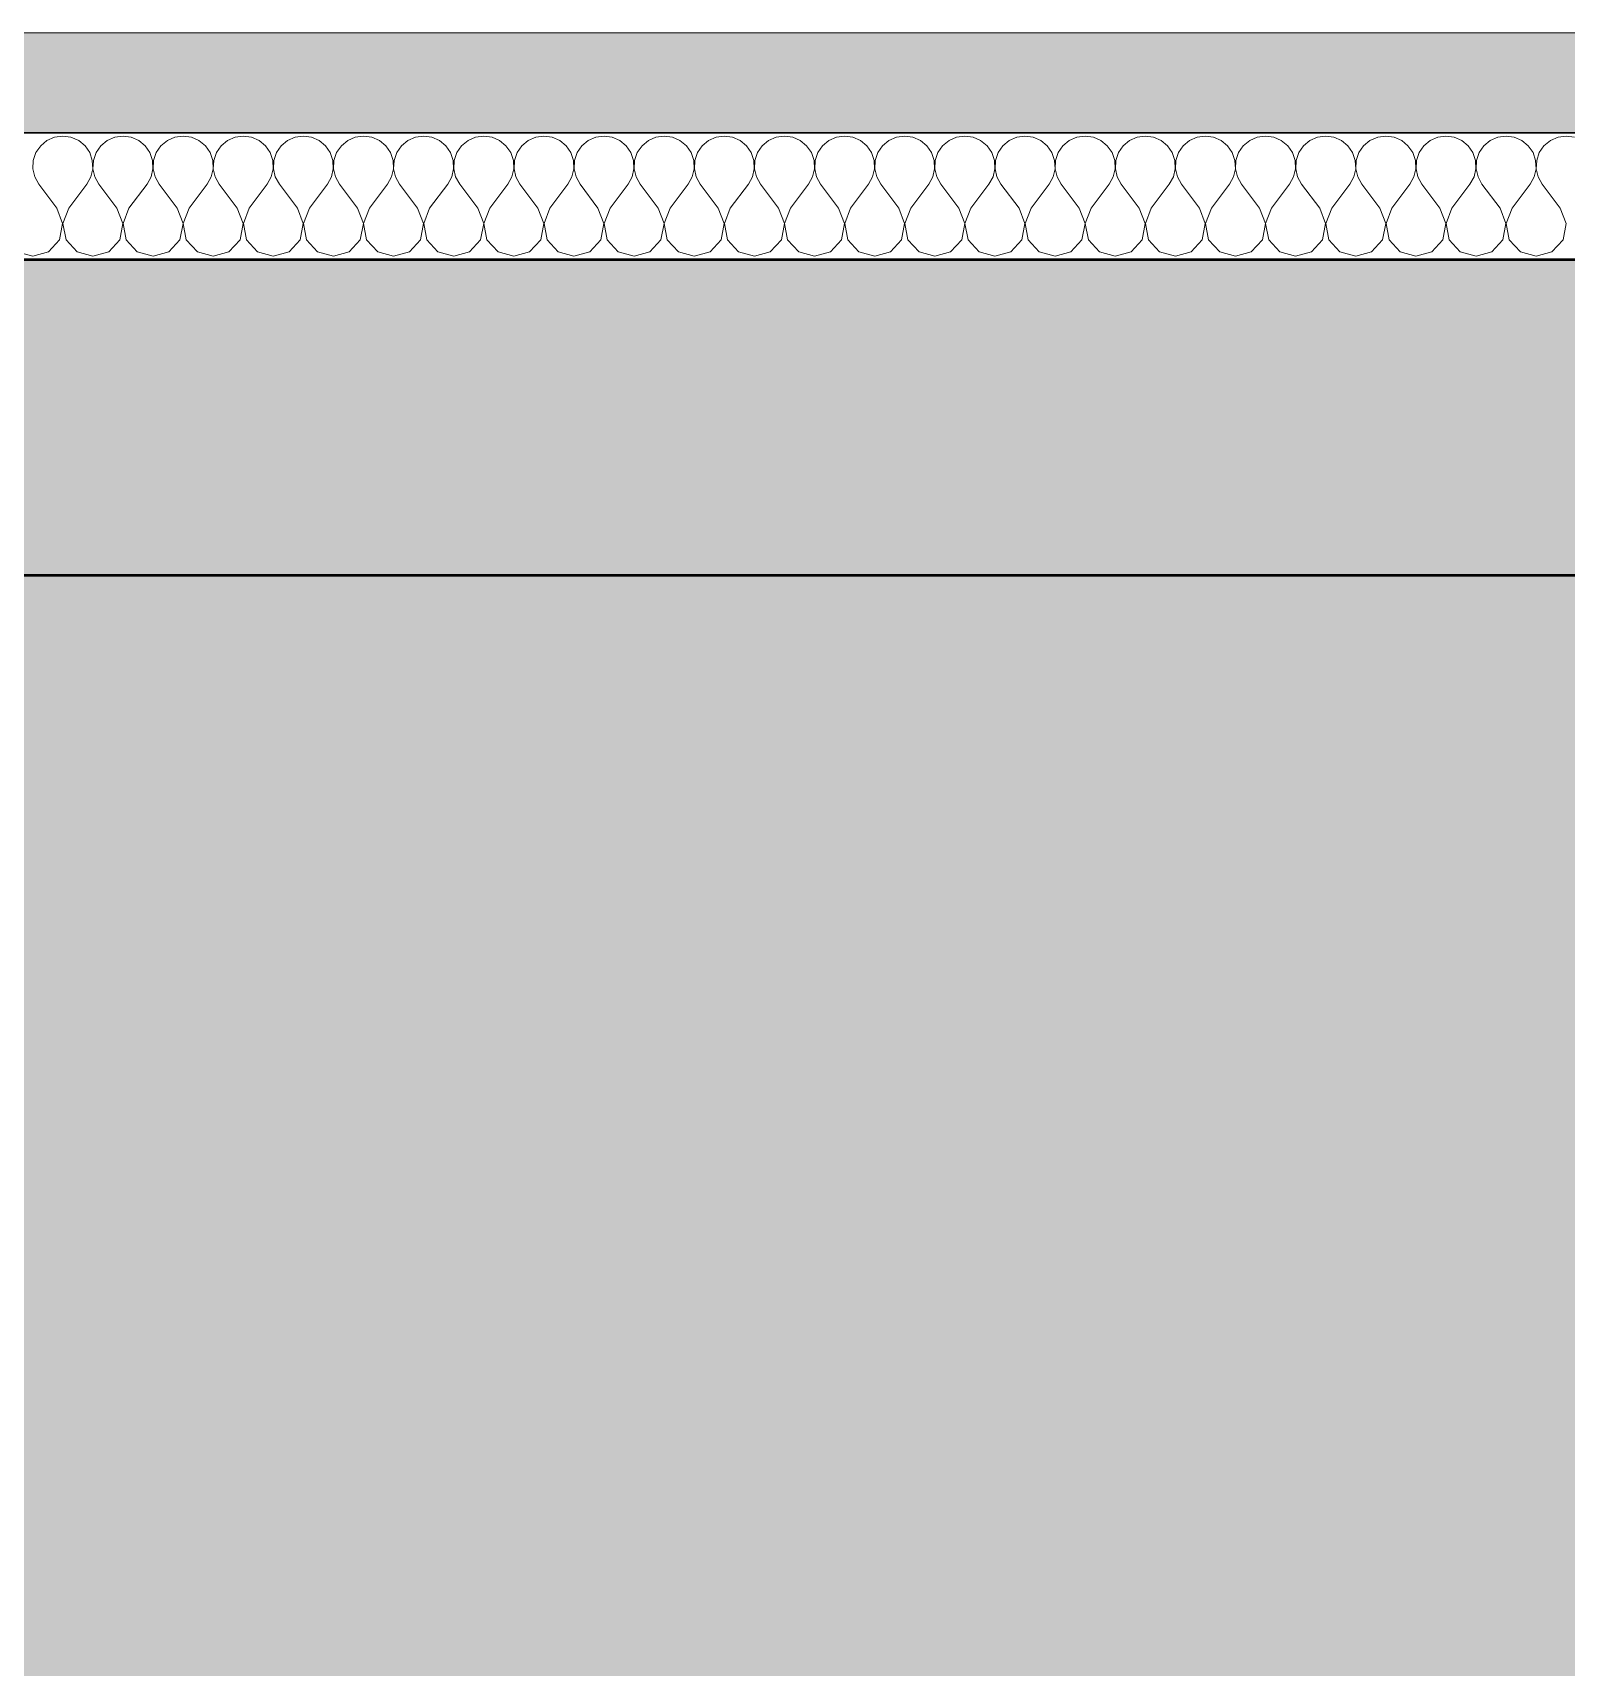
# Model space of a CAD drawing. Header units: millimetres. Extents: x -48147 to 1436659, y -488302 to 18123.
# Drawn here: x 1425417 to 1426631, y -484328 to -483033 of the extents above; entities that cross this region are included whole.
import ezdxf

# ---------------------------------------------------------------- set-up
doc = ezdxf.new("R2010")
doc.units = ezdxf.units.MM
doc.header["$MEASUREMENT"] = 0
doc.linetypes.add('Dashed', pattern=[2822.222233, 1411.111116, -1411.111116])
doc.linetypes.add('Wipeout_Contour', pattern=[1000, 0, -1000])
for name, color, linetype, lineweight, true_color in [('0_Pen_No__105', 7, 'Continuous', 15, 0xa6a6a6), ('A-230-M_FLOOR.IFC Import_Pen_No__109', 7, 'Continuous', 15, 0xa6a6a6), ('A-230-M_FLOOR.IFC Import_Pen_No__29', 7, 'Continuous', 50, 0x2a2a2a), ('HATCHING_Pen_No__145', 7, 'Continuous', 0, 0xa6a6a6), ('New_A-20-M_Floor_Slab_Pen_No__107', 7, 'Continuous', 15, 0xa6a6a6), ('New_A-20-M_Floor_Slab_Pen_No__109', 7, 'Continuous', 15, 0xa6a6a6), ('New_A-20-M_Floor_Slab_Pen_No__162', 7, 'Continuous', 0, 0xe47200)]:
    doc.layers.add(name, color=color, linetype=linetype, lineweight=lineweight, true_color=true_color)
doc.layers.add('A-230-M_FLOOR.IFC Import', color=7, linetype='Continuous')
doc.layers.add('New_A-20-M_Floor_Slab', color=7, linetype='Continuous')
doc.layers.add('HATCHING_Pen_No__1', color=7, linetype='Continuous', lineweight=13)
doc.layers.add('New_A-20-M_Floor_Slab_Pen_No__1', color=7, linetype='Continuous', lineweight=13)
pattern_1 = [(0, (1424163.9, -483032.8), (0, 389.711), [24.375, -200.625]), (0, (1424276.4, -482837.94), (0, 389.711), [24.375, -200.625]), (60, (1424163.9, -483032.8), (-337.5, 194.856), [24.375, -200.625]), (60, (1424388.9, -483032.8), (-337.5, 194.856), [24.375, -200.625]), (120, (1424188.27, -483032.8), (337.5, 194.856), [24.375, -200.625]), (120, (1424413.27, -483032.8), (337.5, 194.856), [24.375, -200.625]), (0, (1424163.9, -482995.3), (0, 75), [0, -75, 0, -112.5]), (45, (1424201.4, -482995.3), (-53.033, 53.033), [0, -56.25, 0, -93.75])]

# ---------------------------------------------------------------- blocks, each defined once
blk = doc.blocks.new('*X349', base_point=(1424163.9, -483032.8))
at = {"layer": 'New_A-20-M_Floor_Slab_Pen_No__107', "linetype": 'Continuous'}
for p, q in [((1425434.4, -483115.6), (1425428.4, -483118.2)), ((1425440.9, -483114.7), (1425434.4, -483115.6)), ((1425447.4, -483115.6), (1425440.9, -483114.7)), ((1425453.5, -483118.2), (1425447.4, -483115.6)), ((1425482.1, -483115.6), (1425476, -483118.2)), ((1425488.6, -483114.7), (1425482.1, -483115.6)), ((1425495.1, -483115.6), (1425488.6, -483114.7)), ((1425501.1, -483118.2), (1425495.1, -483115.6)), ((1425529.7, -483115.6), (1425523.7, -483118.2)), ((1425536.2, -483114.7), (1425529.7, -483115.6)), ((1425542.7, -483115.6), (1425536.2, -483114.7)), ((1425548.7, -483118.2), (1425542.7, -483115.6)), ((1425577.3, -483115.6), (1425571.3, -483118.2)), ((1425583.8, -483114.7), (1425577.3, -483115.6)), ((1425590.3, -483115.6), (1425583.8, -483114.7)), ((1425596.3, -483118.2), (1425590.3, -483115.6)), ((1425624.9, -483115.6), (1425618.9, -483118.2)), ((1425631.4, -483114.7), (1425624.9, -483115.6)), ((1425637.9, -483115.6), (1425631.4, -483114.7)), ((1425643.9, -483118.2), (1425637.9, -483115.6)), ((1425672.5, -483115.6), (1425666.5, -483118.2)), ((1425679, -483114.7), (1425672.5, -483115.6)), ((1425685.5, -483115.6), (1425679, -483114.7)), ((1425691.6, -483118.2), (1425685.5, -483115.6)), ((1425720.1, -483115.6), (1425714.1, -483118.2)), ((1425726.7, -483114.7), (1425720.1, -483115.6)), ((1425733.2, -483115.6), (1425726.7, -483114.7)), ((1425739.2, -483118.2), (1425733.2, -483115.6)), ((1425767.8, -483115.6), (1425761.8, -483118.2)), ((1425774.3, -483114.7), (1425767.8, -483115.6)), ((1425780.8, -483115.6), (1425774.3, -483114.7)), ((1425786.8, -483118.2), (1425780.8, -483115.6)), ((1425815.4, -483115.6), (1425809.4, -483118.2)), ((1425821.9, -483114.7), (1425815.4, -483115.6)), ((1425828.4, -483115.6), (1425821.9, -483114.7)), ((1425834.4, -483118.2), (1425828.4, -483115.6)), ((1425863, -483115.6), (1425857, -483118.2)), ((1425869.5, -483114.7), (1425863, -483115.6)), ((1425876, -483115.6), (1425869.5, -483114.7)), ((1425882, -483118.2), (1425876, -483115.6)), ((1425910.6, -483115.6), (1425904.6, -483118.2)), ((1425917.1, -483114.7), (1425910.6, -483115.6)), ((1425923.6, -483115.6), (1425917.1, -483114.7)), ((1425929.6, -483118.2), (1425923.6, -483115.6)), ((1425958.2, -483115.6), (1425952.2, -483118.2)), ((1425964.7, -483114.7), (1425958.2, -483115.6)), ((1425971.3, -483115.6), (1425964.7, -483114.7)), ((1425977.3, -483118.2), (1425971.3, -483115.6)), ((1426005.9, -483115.6), (1425999.8, -483118.2)), ((1426012.4, -483114.7), (1426005.9, -483115.6)), ((1426018.9, -483115.6), (1426012.4, -483114.7)), ((1426024.9, -483118.2), (1426018.9, -483115.6)), ((1426053.5, -483115.6), (1426047.5, -483118.2)), ((1426060, -483114.7), (1426053.5, -483115.6)), ((1426066.5, -483115.6), (1426060, -483114.7)), ((1426072.5, -483118.2), (1426066.5, -483115.6)), ((1426101.1, -483115.6), (1426095.1, -483118.2)), ((1426107.6, -483114.7), (1426101.1, -483115.6)), ((1426114.1, -483115.6), (1426107.6, -483114.7)), ((1426120.1, -483118.2), (1426114.1, -483115.6)), ((1426148.7, -483115.6), (1426142.7, -483118.2)), ((1426155.2, -483114.7), (1426148.7, -483115.6)), ((1426161.7, -483115.6), (1426155.2, -483114.7)), ((1426167.7, -483118.2), (1426161.7, -483115.6)), ((1426196.3, -483115.6), (1426190.3, -483118.2)), ((1426202.8, -483114.7), (1426196.3, -483115.6)), ((1426209.3, -483115.6), (1426202.8, -483114.7)), ((1426215.4, -483118.2), (1426209.3, -483115.6)), ((1426244, -483115.6), (1426237.9, -483118.2)), ((1426250.5, -483114.7), (1426244, -483115.6)), ((1426257, -483115.6), (1426250.5, -483114.7)), ((1426263, -483118.2), (1426257, -483115.6)), ((1426291.6, -483115.6), (1426285.6, -483118.2)), ((1426298.1, -483114.7), (1426291.6, -483115.6)), ((1426304.6, -483115.6), (1426298.1, -483114.7)), ((1426310.6, -483118.2), (1426304.6, -483115.6)), ((1426339.2, -483115.6), (1426333.2, -483118.2)), ((1426345.7, -483114.7), (1426339.2, -483115.6)), ((1426352.2, -483115.6), (1426345.7, -483114.7)), ((1426358.2, -483118.2), (1426352.2, -483115.6)), ((1426386.8, -483115.6), (1426380.8, -483118.2)), ((1426393.3, -483114.7), (1426386.8, -483115.6)), ((1426399.8, -483115.6), (1426393.3, -483114.7)), ((1426405.8, -483118.2), (1426399.8, -483115.6)), ((1426434.4, -483115.6), (1426428.4, -483118.2)), ((1426440.9, -483114.7), (1426434.4, -483115.6)), ((1426447.4, -483115.6), (1426440.9, -483114.7)), ((1426453.5, -483118.2), (1426447.4, -483115.6)), ((1426482.1, -483115.6), (1426476, -483118.2)), ((1426488.6, -483114.7), (1426482.1, -483115.6)), ((1426495.1, -483115.6), (1426488.6, -483114.7)), ((1426501.1, -483118.2), (1426495.1, -483115.6)), ((1426529.7, -483115.6), (1426523.7, -483118.2)), ((1426536.2, -483114.7), (1426529.7, -483115.6)), ((1426542.7, -483115.6), (1426536.2, -483114.7)), ((1426548.7, -483118.2), (1426542.7, -483115.6)), ((1426577.3, -483115.6), (1426571.3, -483118.2)), ((1426583.8, -483114.7), (1426577.3, -483115.6)), ((1426590.3, -483115.6), (1426583.8, -483114.7)), ((1426596.3, -483118.2), (1426590.3, -483115.6)), ((1426624.9, -483115.6), (1426618.9, -483118.2)), ((1426631.4, -483114.7), (1426624.9, -483115.6)), ((1426637.9, -483115.6), (1426631.4, -483114.7)), ((1425419.6, -483127.8), (1425417.5, -483134.1)), ((1425423.4, -483122.4), (1425419.6, -483127.8)), ((1425428.4, -483118.2), (1425423.4, -483122.4)), ((1425458.5, -483122.4), (1425453.5, -483118.2)), ((1425462.2, -483127.8), (1425458.5, -483122.4)), ((1425464.3, -483134.1), (1425462.2, -483127.8)), ((1425467.3, -483127.8), (1425465.2, -483134.1)), ((1425471, -483122.4), (1425467.3, -483127.8)), ((1425476, -483118.2), (1425471, -483122.4)), ((1425506.1, -483122.4), (1425501.1, -483118.2)), ((1425509.9, -483127.8), (1425506.1, -483122.4)), ((1425512, -483134.1), (1425509.9, -483127.8)), ((1425514.9, -483127.8), (1425512.8, -483134.1)), ((1425518.6, -483122.4), (1425514.9, -483127.8)), ((1425523.7, -483118.2), (1425518.6, -483122.4)), ((1425553.8, -483122.4), (1425548.7, -483118.2)), ((1425557.5, -483127.8), (1425553.8, -483122.4)), ((1425559.6, -483134.1), (1425557.5, -483127.8)), ((1425562.5, -483127.8), (1425560.4, -483134.1)), ((1425566.2, -483122.4), (1425562.5, -483127.8)), ((1425571.3, -483118.2), (1425566.2, -483122.4)), ((1425601.4, -483122.4), (1425596.3, -483118.2)), ((1425605.1, -483127.8), (1425601.4, -483122.4)), ((1425607.2, -483134.1), (1425605.1, -483127.8)), ((1425610.1, -483127.8), (1425608, -483134.1)), ((1425613.8, -483122.4), (1425610.1, -483127.8)), ((1425618.9, -483118.2), (1425613.8, -483122.4)), ((1425649, -483122.4), (1425643.9, -483118.2)), ((1425652.7, -483127.8), (1425649, -483122.4)), ((1425654.8, -483134.1), (1425652.7, -483127.8)), ((1425657.7, -483127.8), (1425655.6, -483134.1)), ((1425661.5, -483122.4), (1425657.7, -483127.8)), ((1425666.5, -483118.2), (1425661.5, -483122.4)), ((1425696.6, -483122.4), (1425691.6, -483118.2)), ((1425700.3, -483127.8), (1425696.6, -483122.4)), ((1425702.4, -483134.1), (1425700.3, -483127.8)), ((1425705.4, -483127.8), (1425703.3, -483134.1)), ((1425709.1, -483122.4), (1425705.4, -483127.8)), ((1425714.1, -483118.2), (1425709.1, -483122.4)), ((1425744.2, -483122.4), (1425739.2, -483118.2)), ((1425747.9, -483127.8), (1425744.2, -483122.4)), ((1425750, -483134.1), (1425747.9, -483127.8)), ((1425753, -483127.8), (1425750.9, -483134.1)), ((1425756.7, -483122.4), (1425753, -483127.8)), ((1425761.8, -483118.2), (1425756.7, -483122.4)), ((1425791.8, -483122.4), (1425786.8, -483118.2)), ((1425795.6, -483127.8), (1425791.8, -483122.4)), ((1425797.7, -483134.1), (1425795.6, -483127.8)), ((1425800.6, -483127.8), (1425798.5, -483134.1)), ((1425804.3, -483122.4), (1425800.6, -483127.8)), ((1425809.4, -483118.2), (1425804.3, -483122.4)), ((1425839.5, -483122.4), (1425834.4, -483118.2)), ((1425843.2, -483127.8), (1425839.5, -483122.4)), ((1425845.3, -483134.1), (1425843.2, -483127.8)), ((1425848.2, -483127.8), (1425846.1, -483134.1)), ((1425851.9, -483122.4), (1425848.2, -483127.8)), ((1425857, -483118.2), (1425851.9, -483122.4)), ((1425887.1, -483122.4), (1425882, -483118.2)), ((1425890.8, -483127.8), (1425887.1, -483122.4)), ((1425892.9, -483134.1), (1425890.8, -483127.8)), ((1425895.8, -483127.8), (1425893.7, -483134.1)), ((1425899.6, -483122.4), (1425895.8, -483127.8)), ((1425904.6, -483118.2), (1425899.6, -483122.4)), ((1425934.7, -483122.4), (1425929.6, -483118.2)), ((1425938.4, -483127.8), (1425934.7, -483122.4)), ((1425940.5, -483134.1), (1425938.4, -483127.8)), ((1425943.5, -483127.8), (1425941.4, -483134.1)), ((1425947.2, -483122.4), (1425943.5, -483127.8)), ((1425952.2, -483118.2), (1425947.2, -483122.4)), ((1425982.3, -483122.4), (1425977.3, -483118.2)), ((1425986, -483127.8), (1425982.3, -483122.4)), ((1425988.1, -483134.1), (1425986, -483127.8)), ((1425991.1, -483127.8), (1425989, -483134.1)), ((1425994.8, -483122.4), (1425991.1, -483127.8)), ((1425999.8, -483118.2), (1425994.8, -483122.4)), ((1426029.9, -483122.4), (1426024.9, -483118.2)), ((1426033.7, -483127.8), (1426029.9, -483122.4)), ((1426035.8, -483134.1), (1426033.7, -483127.8)), ((1426038.7, -483127.8), (1426036.6, -483134.1)), ((1426042.4, -483122.4), (1426038.7, -483127.8)), ((1426047.5, -483118.2), (1426042.4, -483122.4)), ((1426077.6, -483122.4), (1426072.5, -483118.2)), ((1426081.3, -483127.8), (1426077.6, -483122.4)), ((1426083.4, -483134.1), (1426081.3, -483127.8)), ((1426086.3, -483127.8), (1426084.2, -483134.1)), ((1426090, -483122.4), (1426086.3, -483127.8)), ((1426095.1, -483118.2), (1426090, -483122.4)), ((1426125.2, -483122.4), (1426120.1, -483118.2)), ((1426128.9, -483127.8), (1426125.2, -483122.4)), ((1426131, -483134.1), (1426128.9, -483127.8)), ((1426133.9, -483127.8), (1426131.8, -483134.1)), ((1426137.6, -483122.4), (1426133.9, -483127.8)), ((1426142.7, -483118.2), (1426137.6, -483122.4)), ((1426172.8, -483122.4), (1426167.7, -483118.2)), ((1426176.5, -483127.8), (1426172.8, -483122.4)), ((1426178.6, -483134.1), (1426176.5, -483127.8)), ((1426181.5, -483127.8), (1426179.4, -483134.1)), ((1426185.3, -483122.4), (1426181.5, -483127.8)), ((1426190.3, -483118.2), (1426185.3, -483122.4)), ((1426220.4, -483122.4), (1426215.4, -483118.2)), ((1426224.1, -483127.8), (1426220.4, -483122.4)), ((1426226.2, -483134.1), (1426224.1, -483127.8)), ((1426229.2, -483127.8), (1426227.1, -483134.1)), ((1426232.9, -483122.4), (1426229.2, -483127.8)), ((1426237.9, -483118.2), (1426232.9, -483122.4)), ((1426268, -483122.4), (1426263, -483118.2)), ((1426271.8, -483127.8), (1426268, -483122.4)), ((1426273.9, -483134.1), (1426271.8, -483127.8)), ((1426276.8, -483127.8), (1426274.7, -483134.1)), ((1426280.5, -483122.4), (1426276.8, -483127.8)), ((1426285.6, -483118.2), (1426280.5, -483122.4)), ((1426315.7, -483122.4), (1426310.6, -483118.2)), ((1426319.4, -483127.8), (1426315.7, -483122.4)), ((1426321.5, -483134.1), (1426319.4, -483127.8)), ((1426324.4, -483127.8), (1426322.3, -483134.1)), ((1426328.1, -483122.4), (1426324.4, -483127.8)), ((1426333.2, -483118.2), (1426328.1, -483122.4)), ((1426363.3, -483122.4), (1426358.2, -483118.2)), ((1426367, -483127.8), (1426363.3, -483122.4)), ((1426369.1, -483134.1), (1426367, -483127.8)), ((1426372, -483127.8), (1426369.9, -483134.1)), ((1426375.7, -483122.4), (1426372, -483127.8)), ((1426380.8, -483118.2), (1426375.7, -483122.4)), ((1426410.9, -483122.4), (1426405.8, -483118.2)), ((1426414.6, -483127.8), (1426410.9, -483122.4)), ((1426416.7, -483134.1), (1426414.6, -483127.8)), ((1426419.6, -483127.8), (1426417.5, -483134.1)), ((1426423.4, -483122.4), (1426419.6, -483127.8)), ((1426428.4, -483118.2), (1426423.4, -483122.4)), ((1426458.5, -483122.4), (1426453.5, -483118.2)), ((1426462.2, -483127.8), (1426458.5, -483122.4)), ((1426464.3, -483134.1), (1426462.2, -483127.8)), ((1426467.3, -483127.8), (1426465.2, -483134.1)), ((1426471, -483122.4), (1426467.3, -483127.8)), ((1426476, -483118.2), (1426471, -483122.4)), ((1426506.1, -483122.4), (1426501.1, -483118.2)), ((1426509.9, -483127.8), (1426506.1, -483122.4)), ((1426512, -483134.1), (1426509.9, -483127.8)), ((1426514.9, -483127.8), (1426512.8, -483134.1)), ((1426518.6, -483122.4), (1426514.9, -483127.8)), ((1426523.7, -483118.2), (1426518.6, -483122.4)), ((1426553.8, -483122.4), (1426548.7, -483118.2)), ((1426557.5, -483127.8), (1426553.8, -483122.4)), ((1426559.6, -483134.1), (1426557.5, -483127.8)), ((1426562.5, -483127.8), (1426560.4, -483134.1)), ((1426566.2, -483122.4), (1426562.5, -483127.8)), ((1426571.3, -483118.2), (1426566.2, -483122.4)), ((1426601.4, -483122.4), (1426596.3, -483118.2)), ((1426605.1, -483127.8), (1426601.4, -483122.4)), ((1426607.2, -483134.1), (1426605.1, -483127.8)), ((1426610.1, -483127.8), (1426608, -483134.1)), ((1426613.8, -483122.4), (1426610.1, -483127.8)), ((1426618.9, -483118.2), (1426613.8, -483122.4)), ((1425417.5, -483134.1), (1425417.2, -483140.6)), ((1425417.2, -483140.6), (1425418.7, -483147)), ((1425463.2, -483147), (1425464.7, -483140.6)), ((1425464.7, -483140.6), (1425464.3, -483134.1)), ((1425465.2, -483134.1), (1425464.8, -483140.6)), ((1425464.8, -483140.6), (1425466.3, -483147)), ((1425510.8, -483147), (1425512.3, -483140.6)), ((1425512.3, -483140.6), (1425512, -483134.1)), ((1425512.8, -483134.1), (1425512.5, -483140.6)), ((1425512.5, -483140.6), (1425514, -483147)), ((1425558.4, -483147), (1425559.9, -483140.6)), ((1425559.9, -483140.6), (1425559.6, -483134.1)), ((1425560.4, -483134.1), (1425560.1, -483140.6)), ((1425560.1, -483140.6), (1425561.6, -483147)), ((1425606, -483147), (1425607.5, -483140.6)), ((1425607.5, -483140.6), (1425607.2, -483134.1)), ((1425608, -483134.1), (1425607.7, -483140.6)), ((1425607.7, -483140.6), (1425609.2, -483147)), ((1425653.6, -483147), (1425655.1, -483140.6)), ((1425655.1, -483140.6), (1425654.8, -483134.1)), ((1425655.6, -483134.1), (1425655.3, -483140.6)), ((1425655.3, -483140.6), (1425656.8, -483147)), ((1425701.3, -483147), (1425702.7, -483140.6)), ((1425702.7, -483140.6), (1425702.4, -483134.1)), ((1425703.3, -483134.1), (1425702.9, -483140.6)), ((1425702.9, -483140.6), (1425704.4, -483147)), ((1425748.9, -483147), (1425750.4, -483140.6)), ((1425750.4, -483140.6), (1425750, -483134.1)), ((1425750.9, -483134.1), (1425750.6, -483140.6)), ((1425750.6, -483140.6), (1425752, -483147)), ((1425796.5, -483147), (1425798, -483140.6)), ((1425798, -483140.6), (1425797.7, -483134.1)), ((1425798.5, -483134.1), (1425798.2, -483140.6)), ((1425798.2, -483140.6), (1425799.7, -483147)), ((1425844.1, -483147), (1425845.6, -483140.6)), ((1425845.6, -483140.6), (1425845.3, -483134.1)), ((1425846.1, -483134.1), (1425845.8, -483140.6)), ((1425845.8, -483140.6), (1425847.3, -483147)), ((1425891.7, -483147), (1425893.2, -483140.6)), ((1425893.2, -483140.6), (1425892.9, -483134.1)), ((1425893.7, -483134.1), (1425893.4, -483140.6)), ((1425893.4, -483140.6), (1425894.9, -483147)), ((1425939.4, -483147), (1425940.8, -483140.6)), ((1425940.8, -483140.6), (1425940.5, -483134.1)), ((1425941.4, -483134.1), (1425941, -483140.6)), ((1425941, -483140.6), (1425942.5, -483147)), ((1425987, -483147), (1425988.5, -483140.6)), ((1425988.5, -483140.6), (1425988.1, -483134.1)), ((1425989, -483134.1), (1425988.7, -483140.6)), ((1425988.7, -483140.6), (1425990.1, -483147)), ((1426034.6, -483147), (1426036.1, -483140.6)), ((1426036.1, -483140.6), (1426035.8, -483134.1)), ((1426036.6, -483134.1), (1426036.3, -483140.6)), ((1426036.3, -483140.6), (1426037.8, -483147)), ((1426082.2, -483147), (1426083.7, -483140.6)), ((1426083.7, -483140.6), (1426083.4, -483134.1)), ((1426084.2, -483134.1), (1426083.9, -483140.6)), ((1426083.9, -483140.6), (1426085.4, -483147)), ((1426129.8, -483147), (1426131.3, -483140.6)), ((1426131.3, -483140.6), (1426131, -483134.1)), ((1426131.8, -483134.1), (1426131.5, -483140.6)), ((1426131.5, -483140.6), (1426133, -483147)), ((1426177.5, -483147), (1426178.9, -483140.6)), ((1426178.9, -483140.6), (1426178.6, -483134.1)), ((1426179.4, -483134.1), (1426179.1, -483140.6)), ((1426179.1, -483140.6), (1426180.6, -483147)), ((1426225.1, -483147), (1426226.6, -483140.6)), ((1426226.6, -483140.6), (1426226.2, -483134.1)), ((1426227.1, -483134.1), (1426226.7, -483140.6)), ((1426226.7, -483140.6), (1426228.2, -483147)), ((1426272.7, -483147), (1426274.2, -483140.6)), ((1426274.2, -483140.6), (1426273.9, -483134.1)), ((1426274.7, -483134.1), (1426274.4, -483140.6)), ((1426274.4, -483140.6), (1426275.9, -483147)), ((1426320.3, -483147), (1426321.8, -483140.6)), ((1426321.8, -483140.6), (1426321.5, -483134.1)), ((1426322.3, -483134.1), (1426322, -483140.6)), ((1426322, -483140.6), (1426323.5, -483147)), ((1426367.9, -483147), (1426369.4, -483140.6)), ((1426369.4, -483140.6), (1426369.1, -483134.1)), ((1426369.9, -483134.1), (1426369.6, -483140.6)), ((1426369.6, -483140.6), (1426371.1, -483147)), ((1426415.5, -483147), (1426417, -483140.6)), ((1426417, -483140.6), (1426416.7, -483134.1)), ((1426417.5, -483134.1), (1426417.2, -483140.6)), ((1426417.2, -483140.6), (1426418.7, -483147)), ((1426463.2, -483147), (1426464.7, -483140.6)), ((1426464.7, -483140.6), (1426464.3, -483134.1)), ((1426465.2, -483134.1), (1426464.8, -483140.6)), ((1426464.8, -483140.6), (1426466.3, -483147)), ((1426510.8, -483147), (1426512.3, -483140.6)), ((1426512.3, -483140.6), (1426512, -483134.1)), ((1426512.8, -483134.1), (1426512.5, -483140.6)), ((1426512.5, -483140.6), (1426514, -483147)), ((1426558.4, -483147), (1426559.9, -483140.6)), ((1426559.9, -483140.6), (1426559.6, -483134.1)), ((1426560.4, -483134.1), (1426560.1, -483140.6)), ((1426560.1, -483140.6), (1426561.6, -483147)), ((1426606, -483147), (1426607.5, -483140.6)), ((1426607.5, -483140.6), (1426607.2, -483134.1)), ((1426608, -483134.1), (1426607.7, -483140.6)), ((1426607.7, -483140.6), (1426609.2, -483147)), ((1425418.7, -483147), (1425421.9, -483152.8)), ((1425436.2, -483171.8), (1425421.9, -483152.8)), ((1425445.7, -483171.8), (1425460, -483152.8)), ((1425460, -483152.8), (1425463.2, -483147)), ((1425466.3, -483147), (1425469.5, -483152.8)), ((1425483.8, -483171.8), (1425469.5, -483152.8)), ((1425493.3, -483171.8), (1425507.6, -483152.8)), ((1425507.6, -483152.8), (1425510.8, -483147)), ((1425514, -483147), (1425517.1, -483152.8)), ((1425531.4, -483171.8), (1425517.1, -483152.8)), ((1425540.9, -483171.8), (1425555.2, -483152.8)), ((1425555.2, -483152.8), (1425558.4, -483147)), ((1425561.6, -483147), (1425564.7, -483152.8)), ((1425579, -483171.8), (1425564.7, -483152.8)), ((1425588.6, -483171.8), (1425602.8, -483152.8)), ((1425602.8, -483152.8), (1425606, -483147)), ((1425609.2, -483147), (1425612.4, -483152.8)), ((1425626.7, -483171.8), (1425612.4, -483152.8)), ((1425636.2, -483171.8), (1425650.5, -483152.8)), ((1425650.5, -483152.8), (1425653.6, -483147)), ((1425656.8, -483147), (1425660, -483152.8)), ((1425674.3, -483171.8), (1425660, -483152.8)), ((1425683.8, -483171.8), (1425698.1, -483152.8)), ((1425698.1, -483152.8), (1425701.3, -483147)), ((1425704.4, -483147), (1425707.6, -483152.8)), ((1425721.9, -483171.8), (1425707.6, -483152.8)), ((1425731.4, -483171.8), (1425745.7, -483152.8)), ((1425745.7, -483152.8), (1425748.9, -483147)), ((1425752, -483147), (1425755.2, -483152.8)), ((1425769.5, -483171.8), (1425755.2, -483152.8)), ((1425779, -483171.8), (1425793.3, -483152.8)), ((1425793.3, -483152.8), (1425796.5, -483147)), ((1425799.7, -483147), (1425802.8, -483152.8)), ((1425817.1, -483171.8), (1425802.8, -483152.8)), ((1425826.7, -483171.8), (1425840.9, -483152.8)), ((1425840.9, -483152.8), (1425844.1, -483147)), ((1425847.3, -483147), (1425850.5, -483152.8)), ((1425864.7, -483171.8), (1425850.5, -483152.8)), ((1425874.3, -483171.8), (1425888.6, -483152.8)), ((1425888.6, -483152.8), (1425891.7, -483147)), ((1425894.9, -483147), (1425898.1, -483152.8)), ((1425912.4, -483171.8), (1425898.1, -483152.8)), ((1425921.9, -483171.8), (1425936.2, -483152.8)), ((1425936.2, -483152.8), (1425939.4, -483147)), ((1425942.5, -483147), (1425945.7, -483152.8)), ((1425960, -483171.8), (1425945.7, -483152.8)), ((1425969.5, -483171.8), (1425983.8, -483152.8)), ((1425983.8, -483152.8), (1425987, -483147)), ((1425990.1, -483147), (1425993.3, -483152.8)), ((1426007.6, -483171.8), (1425993.3, -483152.8)), ((1426017.1, -483171.8), (1426031.4, -483152.8)), ((1426031.4, -483152.8), (1426034.6, -483147)), ((1426037.8, -483147), (1426040.9, -483152.8)), ((1426055.2, -483171.8), (1426040.9, -483152.8)), ((1426064.7, -483171.8), (1426079, -483152.8)), ((1426079, -483152.8), (1426082.2, -483147)), ((1426085.4, -483147), (1426088.6, -483152.8)), ((1426102.8, -483171.8), (1426088.6, -483152.8)), ((1426112.4, -483171.8), (1426126.7, -483152.8)), ((1426126.7, -483152.8), (1426129.8, -483147)), ((1426133, -483147), (1426136.2, -483152.8)), ((1426150.5, -483171.8), (1426136.2, -483152.8)), ((1426160, -483171.8), (1426174.3, -483152.8)), ((1426174.3, -483152.8), (1426177.5, -483147)), ((1426180.6, -483147), (1426183.8, -483152.8)), ((1426198.1, -483171.8), (1426183.8, -483152.8)), ((1426207.6, -483171.8), (1426221.9, -483152.8)), ((1426221.9, -483152.8), (1426225.1, -483147)), ((1426228.2, -483147), (1426231.4, -483152.8)), ((1426245.7, -483171.8), (1426231.4, -483152.8)), ((1426255.2, -483171.8), (1426269.5, -483152.8)), ((1426269.5, -483152.8), (1426272.7, -483147)), ((1426275.9, -483147), (1426279, -483152.8)), ((1426293.3, -483171.8), (1426279, -483152.8)), ((1426302.8, -483171.8), (1426317.1, -483152.8)), ((1426317.1, -483152.8), (1426320.3, -483147)), ((1426323.5, -483147), (1426326.7, -483152.8)), ((1426340.9, -483171.8), (1426326.7, -483152.8)), ((1426350.5, -483171.8), (1426364.7, -483152.8)), ((1426364.7, -483152.8), (1426367.9, -483147)), ((1426371.1, -483147), (1426374.3, -483152.8)), ((1426388.6, -483171.8), (1426374.3, -483152.8)), ((1426398.1, -483171.8), (1426412.4, -483152.8)), ((1426412.4, -483152.8), (1426415.5, -483147)), ((1426418.7, -483147), (1426421.9, -483152.8)), ((1426436.2, -483171.8), (1426421.9, -483152.8)), ((1426445.7, -483171.8), (1426460, -483152.8)), ((1426460, -483152.8), (1426463.2, -483147)), ((1426466.3, -483147), (1426469.5, -483152.8)), ((1426483.8, -483171.8), (1426469.5, -483152.8)), ((1426493.3, -483171.8), (1426507.6, -483152.8)), ((1426507.6, -483152.8), (1426510.8, -483147)), ((1426514, -483147), (1426517.1, -483152.8)), ((1426531.4, -483171.8), (1426517.1, -483152.8)), ((1426540.9, -483171.8), (1426555.2, -483152.8)), ((1426555.2, -483152.8), (1426558.4, -483147)), ((1426561.6, -483147), (1426564.7, -483152.8)), ((1426579, -483171.8), (1426564.7, -483152.8)), ((1426588.6, -483171.8), (1426602.8, -483152.8)), ((1426602.8, -483152.8), (1426606, -483147)), ((1426609.2, -483147), (1426612.4, -483152.8)), ((1426626.7, -483171.8), (1426612.4, -483152.8)), ((1425440.8, -483184), (1425436.2, -483171.8)), ((1425445.7, -483171.8), (1425441, -483184)), ((1425488.5, -483184), (1425483.8, -483171.8)), ((1425493.3, -483171.8), (1425488.7, -483184)), ((1425536.1, -483184), (1425531.4, -483171.8)), ((1425540.9, -483171.8), (1425536.3, -483184)), ((1425583.7, -483184), (1425579, -483171.8)), ((1425588.6, -483171.8), (1425583.9, -483184)), ((1425631.3, -483184), (1425626.7, -483171.8)), ((1425636.2, -483171.8), (1425631.5, -483184)), ((1425678.9, -483184), (1425674.3, -483171.8)), ((1425683.8, -483171.8), (1425679.1, -483184)), ((1425726.6, -483184), (1425721.9, -483171.8)), ((1425731.4, -483171.8), (1425726.7, -483184)), ((1425774.2, -483184), (1425769.5, -483171.8)), ((1425779, -483171.8), (1425774.4, -483184)), ((1425821.8, -483184), (1425817.1, -483171.8)), ((1425826.7, -483171.8), (1425822, -483184)), ((1425869.4, -483184), (1425864.7, -483171.8)), ((1425874.3, -483171.8), (1425869.6, -483184)), ((1425917, -483184), (1425912.4, -483171.8)), ((1425921.9, -483171.8), (1425917.2, -483184)), ((1425964.7, -483184), (1425960, -483171.8)), ((1425969.5, -483171.8), (1425964.8, -483184)), ((1426012.3, -483184), (1426007.6, -483171.8)), ((1426017.1, -483171.8), (1426012.5, -483184)), ((1426059.9, -483184), (1426055.2, -483171.8)), ((1426064.7, -483171.8), (1426060.1, -483184)), ((1426107.5, -483184), (1426102.8, -483171.8)), ((1426112.4, -483171.8), (1426107.7, -483184)), ((1426155.1, -483184), (1426150.5, -483171.8)), ((1426160, -483171.8), (1426155.3, -483184)), ((1426202.7, -483184), (1426198.1, -483171.8)), ((1426207.6, -483171.8), (1426202.9, -483184)), ((1426250.4, -483184), (1426245.7, -483171.8)), ((1426255.2, -483171.8), (1426250.6, -483184)), ((1426298, -483184), (1426293.3, -483171.8)), ((1426302.8, -483171.8), (1426298.2, -483184)), ((1426345.6, -483184), (1426340.9, -483171.8)), ((1426350.5, -483171.8), (1426345.8, -483184)), ((1426393.2, -483184), (1426388.6, -483171.8)), ((1426398.1, -483171.8), (1426393.4, -483184)), ((1426440.8, -483184), (1426436.2, -483171.8)), ((1426445.7, -483171.8), (1426441, -483184)), ((1426488.5, -483184), (1426483.8, -483171.8)), ((1426493.3, -483171.8), (1426488.7, -483184)), ((1426536.1, -483184), (1426531.4, -483171.8)), ((1426540.9, -483171.8), (1426536.3, -483184)), ((1426583.7, -483184), (1426579, -483171.8)), ((1426588.6, -483171.8), (1426583.9, -483184)), ((1426631.3, -483184), (1426626.7, -483171.8)), ((1425438.4, -483196.8), (1425440.8, -483184)), ((1425441, -483184), (1425443.5, -483196.8)), ((1425486, -483196.8), (1425488.5, -483184)), ((1425488.7, -483184), (1425491.1, -483196.8)), ((1425533.7, -483196.8), (1425536.1, -483184)), ((1425536.3, -483184), (1425538.7, -483196.8)), ((1425581.3, -483196.8), (1425583.7, -483184)), ((1425583.9, -483184), (1425586.3, -483196.8)), ((1425628.9, -483196.8), (1425631.3, -483184)), ((1425631.5, -483184), (1425633.9, -483196.8)), ((1425676.5, -483196.8), (1425678.9, -483184)), ((1425679.1, -483184), (1425681.5, -483196.8)), ((1425724.1, -483196.8), (1425726.6, -483184)), ((1425726.7, -483184), (1425729.2, -483196.8)), ((1425771.8, -483196.8), (1425774.2, -483184)), ((1425774.4, -483184), (1425776.8, -483196.8)), ((1425819.4, -483196.8), (1425821.8, -483184)), ((1425822, -483184), (1425824.4, -483196.8)), ((1425867, -483196.8), (1425869.4, -483184)), ((1425869.6, -483184), (1425872, -483196.8)), ((1425914.6, -483196.8), (1425917, -483184)), ((1425917.2, -483184), (1425919.6, -483196.8)), ((1425962.2, -483196.8), (1425964.7, -483184)), ((1425964.8, -483184), (1425967.3, -483196.8)), ((1426009.9, -483196.8), (1426012.3, -483184)), ((1426012.5, -483184), (1426014.9, -483196.8)), ((1426057.5, -483196.8), (1426059.9, -483184)), ((1426060.1, -483184), (1426062.5, -483196.8)), ((1426105.1, -483196.8), (1426107.5, -483184)), ((1426107.7, -483184), (1426110.1, -483196.8)), ((1426152.7, -483196.8), (1426155.1, -483184)), ((1426155.3, -483184), (1426157.7, -483196.8)), ((1426200.3, -483196.8), (1426202.7, -483184)), ((1426202.9, -483184), (1426205.4, -483196.8)), ((1426247.9, -483196.8), (1426250.4, -483184)), ((1426250.6, -483184), (1426253, -483196.8)), ((1426295.6, -483196.8), (1426298, -483184)), ((1426298.2, -483184), (1426300.6, -483196.8)), ((1426343.2, -483196.8), (1426345.6, -483184)), ((1426345.8, -483184), (1426348.2, -483196.8)), ((1426390.8, -483196.8), (1426393.2, -483184)), ((1426393.4, -483184), (1426395.8, -483196.8)), ((1426438.4, -483196.8), (1426440.8, -483184)), ((1426441, -483184), (1426443.5, -483196.8)), ((1426486, -483196.8), (1426488.5, -483184)), ((1426488.7, -483184), (1426491.1, -483196.8)), ((1426533.7, -483196.8), (1426536.1, -483184)), ((1426536.3, -483184), (1426538.7, -483196.8)), ((1426581.3, -483196.8), (1426583.7, -483184)), ((1426583.9, -483184), (1426586.3, -483196.8)), ((1426628.9, -483196.8), (1426631.3, -483184)), ((1425404.6, -483206.4), (1425417.1, -483209.9)), ((1425417.1, -483209.9), (1425429.6, -483206.4)), ((1425429.6, -483206.4), (1425438.4, -483196.8)), ((1425443.5, -483196.8), (1425452.2, -483206.4)), ((1425452.2, -483206.4), (1425464.7, -483209.9)), ((1425464.7, -483209.9), (1425477.3, -483206.4)), ((1425477.3, -483206.4), (1425486, -483196.8)), ((1425491.1, -483196.8), (1425499.8, -483206.4)), ((1425499.8, -483206.4), (1425512.4, -483209.9)), ((1425512.4, -483209.9), (1425524.9, -483206.4)), ((1425524.9, -483206.4), (1425533.7, -483196.8)), ((1425538.7, -483196.8), (1425547.5, -483206.4)), ((1425547.5, -483206.4), (1425560, -483209.9)), ((1425560, -483209.9), (1425572.5, -483206.4)), ((1425572.5, -483206.4), (1425581.3, -483196.8)), ((1425586.3, -483196.8), (1425595.1, -483206.4)), ((1425595.1, -483206.4), (1425607.6, -483209.9)), ((1425607.6, -483209.9), (1425620.1, -483206.4)), ((1425620.1, -483206.4), (1425628.9, -483196.8)), ((1425633.9, -483196.8), (1425642.7, -483206.4)), ((1425642.7, -483206.4), (1425655.2, -483209.9)), ((1425655.2, -483209.9), (1425667.7, -483206.4)), ((1425667.7, -483206.4), (1425676.5, -483196.8)), ((1425681.5, -483196.8), (1425690.3, -483206.4)), ((1425690.3, -483206.4), (1425702.8, -483209.9)), ((1425702.8, -483209.9), (1425715.4, -483206.4)), ((1425715.4, -483206.4), (1425724.1, -483196.8)), ((1425729.2, -483196.8), (1425737.9, -483206.4)), ((1425737.9, -483206.4), (1425750.5, -483209.9)), ((1425750.5, -483209.9), (1425763, -483206.4)), ((1425763, -483206.4), (1425771.8, -483196.8)), ((1425776.8, -483196.8), (1425785.6, -483206.4)), ((1425785.6, -483206.4), (1425798.1, -483209.9)), ((1425798.1, -483209.9), (1425810.6, -483206.4)), ((1425810.6, -483206.4), (1425819.4, -483196.8)), ((1425824.4, -483196.8), (1425833.2, -483206.4)), ((1425833.2, -483206.4), (1425845.7, -483209.9)), ((1425845.7, -483209.9), (1425858.2, -483206.4)), ((1425858.2, -483206.4), (1425867, -483196.8)), ((1425872, -483196.8), (1425880.8, -483206.4)), ((1425880.8, -483206.4), (1425893.3, -483209.9)), ((1425893.3, -483209.9), (1425905.8, -483206.4)), ((1425905.8, -483206.4), (1425914.6, -483196.8)), ((1425919.6, -483196.8), (1425928.4, -483206.4)), ((1425928.4, -483206.4), (1425940.9, -483209.9)), ((1425940.9, -483209.9), (1425953.5, -483206.4)), ((1425953.5, -483206.4), (1425962.2, -483196.8)), ((1425967.3, -483196.8), (1425976, -483206.4)), ((1425976, -483206.4), (1425988.6, -483209.9)), ((1425988.6, -483209.9), (1426001.1, -483206.4)), ((1426001.1, -483206.4), (1426009.9, -483196.8)), ((1426014.9, -483196.8), (1426023.7, -483206.4)), ((1426023.7, -483206.4), (1426036.2, -483209.9)), ((1426036.2, -483209.9), (1426048.7, -483206.4)), ((1426048.7, -483206.4), (1426057.5, -483196.8)), ((1426062.5, -483196.8), (1426071.3, -483206.4)), ((1426071.3, -483206.4), (1426083.8, -483209.9)), ((1426083.8, -483209.9), (1426096.3, -483206.4)), ((1426096.3, -483206.4), (1426105.1, -483196.8)), ((1426110.1, -483196.8), (1426118.9, -483206.4)), ((1426118.9, -483206.4), (1426131.4, -483209.9)), ((1426131.4, -483209.9), (1426143.9, -483206.4)), ((1426143.9, -483206.4), (1426152.7, -483196.8)), ((1426157.7, -483196.8), (1426166.5, -483206.4)), ((1426166.5, -483206.4), (1426179, -483209.9)), ((1426179, -483209.9), (1426191.6, -483206.4)), ((1426191.6, -483206.4), (1426200.3, -483196.8)), ((1426205.4, -483196.8), (1426214.1, -483206.4)), ((1426214.1, -483206.4), (1426226.7, -483209.9)), ((1426226.7, -483209.9), (1426239.2, -483206.4)), ((1426239.2, -483206.4), (1426247.9, -483196.8)), ((1426253, -483196.8), (1426261.8, -483206.4)), ((1426261.8, -483206.4), (1426274.3, -483209.9)), ((1426274.3, -483209.9), (1426286.8, -483206.4)), ((1426286.8, -483206.4), (1426295.6, -483196.8)), ((1426300.6, -483196.8), (1426309.4, -483206.4)), ((1426309.4, -483206.4), (1426321.9, -483209.9)), ((1426321.9, -483209.9), (1426334.4, -483206.4)), ((1426334.4, -483206.4), (1426343.2, -483196.8)), ((1426348.2, -483196.8), (1426357, -483206.4)), ((1426357, -483206.4), (1426369.5, -483209.9)), ((1426369.5, -483209.9), (1426382, -483206.4)), ((1426382, -483206.4), (1426390.8, -483196.8)), ((1426395.8, -483196.8), (1426404.6, -483206.4)), ((1426404.6, -483206.4), (1426417.1, -483209.9)), ((1426417.1, -483209.9), (1426429.6, -483206.4)), ((1426429.6, -483206.4), (1426438.4, -483196.8)), ((1426443.5, -483196.8), (1426452.2, -483206.4)), ((1426452.2, -483206.4), (1426464.7, -483209.9)), ((1426464.7, -483209.9), (1426477.3, -483206.4)), ((1426477.3, -483206.4), (1426486, -483196.8)), ((1426491.1, -483196.8), (1426499.8, -483206.4)), ((1426499.8, -483206.4), (1426512.4, -483209.9)), ((1426512.4, -483209.9), (1426524.9, -483206.4)), ((1426524.9, -483206.4), (1426533.7, -483196.8)), ((1426538.7, -483196.8), (1426547.5, -483206.4)), ((1426547.5, -483206.4), (1426560, -483209.9)), ((1426560, -483209.9), (1426572.5, -483206.4)), ((1426572.5, -483206.4), (1426581.3, -483196.8)), ((1426586.3, -483196.8), (1426595.1, -483206.4)), ((1426595.1, -483206.4), (1426607.6, -483209.9)), ((1426607.6, -483209.9), (1426620.1, -483206.4)), ((1426620.1, -483206.4), (1426628.9, -483196.8))]:
    blk.add_line(p, q, dxfattribs=at)
blk = doc.blocks.new('Section Elem_322_2', base_point=(1424163.9, -483032.8))
at = {"color": 254, "linetype": 'Wipeout_Contour', "lineweight": 0, "ltscale": 6020910.573122941}
blk.add_wipeout([(1420869.5, -483032.8), (1420869.5, -483111.8), (1430340.1, -483111.8), (1430340.1, -483032.8)], dxfattribs=at).dxf.layer = 'New_A-20-M_Floor_Slab'
at = {"layer": 'New_A-20-M_Floor_Slab_Pen_No__109', "linetype": 'Continuous'}
h = blk.add_hatch(dxfattribs=at)
h.set_pattern_fill('Lightweight_Concrete_0002', color=256, style=0, pattern_type=2)
h.set_pattern_definition(pattern_1)
h.paths.add_polyline_path([(1420869.5, -483032.8), (1420869.5, -483111.8), (1430340.1, -483111.8), (1430340.1, -483032.8)])
at = {"layer": 'New_A-20-M_Floor_Slab_Pen_No__162', "linetype": 'Continuous'}
blk.add_hatch(color=256, dxfattribs=at).paths.add_polyline_path([(1420869.5, -483111.8), (1420869.5, -483112.3), (1430340.1, -483112.3), (1430340.1, -483111.8)])
at = {"layer": 'New_A-20-M_Floor_Slab_Pen_No__1', "linetype": 'Continuous'}
blk.add_line((1430339.5, -483032.8), (1424018.6, -483032.8), dxfattribs=at)
at = {"color": 254, "linetype": 'Wipeout_Contour', "lineweight": 0, "ltscale": 6021026.11962868}
blk.add_wipeout([(1420869.5, -483112.3), (1420869.5, -483212.3), (1430340.1, -483212.3), (1430340.1, -483112.3)], dxfattribs=at).dxf.layer = 'New_A-20-M_Floor_Slab'
at = {"layer": 'New_A-20-M_Floor_Slab_Pen_No__1', "linetype": 'Continuous'}
for p, q in [((1430340.1, -483111.8), (1420869.5, -483111.8)), ((1430340.1, -483112.3), (1420869.5, -483112.3)), ((1430340.1, -483212.3), (1420869.5, -483212.3))]:
    blk.add_line(p, q, dxfattribs=at)
at = {"layer": 'New_A-20-M_Floor_Slab'}
blk.add_blockref('*X349', (1424163.9, -483032.8), dxfattribs=at)
blk = doc.blocks.new('Section Elem_442_2', base_point=(1424163.9, -483032.8))
at = {"color": 254, "linetype": 'Wipeout_Contour', "lineweight": 0, "ltscale": 6021294.64809538}
blk.add_wipeout([(1430612.1, -483462.8), (1430612.1, -483212.8), (1420620.1, -483212.8), (1420620.1, -483462.8)], dxfattribs=at).dxf.layer = 'A-230-M_FLOOR.IFC Import'
at = {"layer": 'A-230-M_FLOOR.IFC Import_Pen_No__109', "linetype": 'Continuous'}
h = blk.add_hatch(dxfattribs=at)
h.set_pattern_fill('Lightweight_Concrete_0002', color=256, style=0, pattern_type=2)
h.set_pattern_definition(pattern_1)
h.paths.add_polyline_path([(1430612.1, -483462.8), (1430612.1, -483212.8), (1420620.1, -483212.8), (1420620.1, -483462.8)])
at = {"layer": 'A-230-M_FLOOR.IFC Import_Pen_No__29', "linetype": 'Continuous'}
for p, q in [((1430339.5, -483212.8), (1420620.1, -483212.8)), ((1429474.8, -483462.8), (1420620.1, -483462.8))]:
    blk.add_line(p, q, dxfattribs=at)
blk = doc.blocks.new('S-23 Building Section_STORY_MARKER', base_point=(1424163.9, -483032.8))
at = {"layer": '0_Pen_No__105', "linetype": 'Dashed', "ltscale": 0.1}
blk.add_line((1400277.5, -483032.8), (1432997.4, -483032.8), dxfattribs=at)

msp = doc.modelspace()

# ---------------------------------------------------------------- block references
at = {"layer": 'New_A-20-M_Floor_Slab'}
msp.add_blockref('Section Elem_322_2', (1424163.9, -483032.8), dxfattribs=at)

# ---------------------------------------------------------------- next in the draw order: block references
at = {"layer": 'A-230-M_FLOOR.IFC Import'}
msp.add_blockref('Section Elem_442_2', (1424163.9, -483032.8), dxfattribs=at)

# ---------------------------------------------------------------- next in the draw order: hatches: boundary and pattern name
at = {"layer": 'HATCHING_Pen_No__145', "linetype": 'Continuous'}
msp.add_hatch(color=256, dxfattribs=at).paths.add_polyline_path([(1403281.7, -483032.8), (1400307.5, -483032.8), (1400307.5, -488302.1), (1432997.4, -488302.1), (1432997.4, -483032.8), (1430682.1, -483032.8), (1430682.1, -483462.8), (1420869.5, -483462.8), (1420620.1, -483462.8), (1420620.1, -483282.8), (1411774.9, -483282.8), (1411774.9, -483632.8), (1403851.7, -483632.8), (1403851.7, -483532.8), (1403351.8, -483532.8), (1403351.8, -483409.3), (1403281.7, -483409.3)])

# ---------------------------------------------------------------- next in the draw order: linework, layer by layer
at = {"layer": 'HATCHING_Pen_No__1', "linetype": 'Continuous', "flags": 128}
msp.add_lwpolyline([(1403281.7, -483032.8), (1400307.5, -483032.8), (1400307.5, -488302.1), (1432997.4, -488302.1), (1432997.4, -483032.8), (1430682.1, -483032.8), (1430682.1, -483462.8), (1420869.5, -483462.8), (1420620.1, -483462.8), (1420620.1, -483282.8), (1411774.9, -483282.8), (1411774.9, -483632.8), (1403851.7, -483632.8), (1403851.7, -483532.8), (1403351.8, -483532.8), (1403351.8, -483409.3), (1403281.7, -483409.3)], close=True, dxfattribs=at)

# ---------------------------------------------------------------- next in the draw order: block references
at = {"linetype": 'Continuous', "lineweight": 0}
msp.add_blockref('S-23 Building Section_STORY_MARKER', (1424163.9, -483032.8), dxfattribs=at)

doc.saveas('drawing.dxf')
